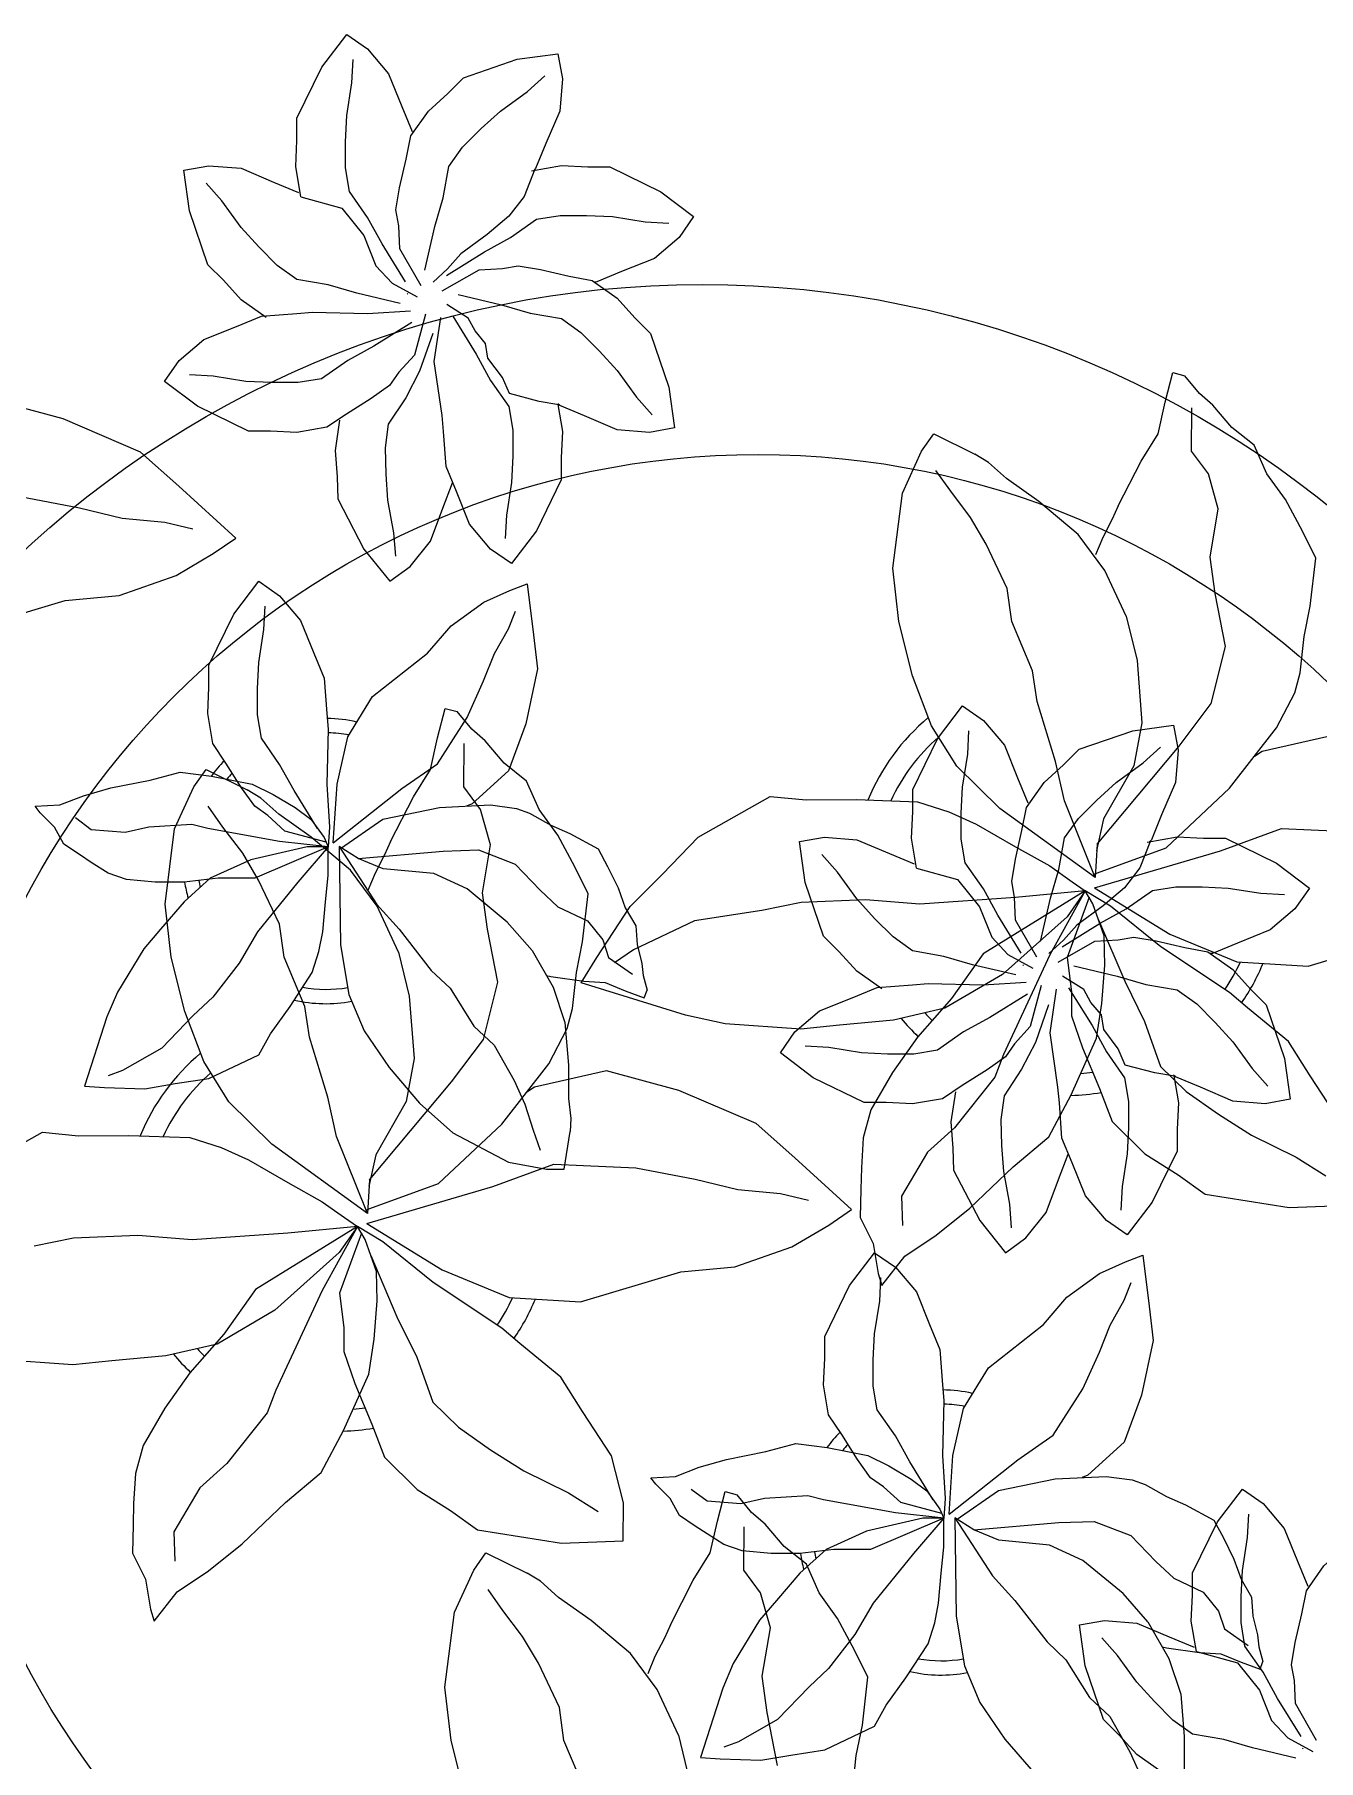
# Model space of a CAD drawing. Header units: millimetres. Extents: x 0 to 11.7, y 0 to 17.
# Drawn here: x 0.604 to 1.058, y 10.9 to 11.509 of the extents above; entities that cross this region are included whole.
import ezdxf

# ---------------------------------------------------------------- set-up
doc = ezdxf.new("R2010")
doc.units = ezdxf.units.MM
doc.layers.add('vegetacion', color=85, linetype='Continuous', lineweight=0)

msp = doc.modelspace()

# ---------------------------------------------------------------- linework, layer by layer
at = {"layer": 'vegetacion'}
for p, q in [((0.71472, 11.50933), (0.72208, 11.50424)), ((0.71654, 11.49225), (0.717, 11.50054)), ((0.72208, 11.50424), (0.72951, 11.49549)), ((0.72951, 11.49549), (0.73414, 11.48392)), ((0.71472, 11.48068), (0.71654, 11.49225)), ((0.73414, 11.48392), (0.73779, 11.47512)), ((0.73731, 11.47349), (0.74355, 11.48231)), ((0.78998, 11.48229), (0.78507, 11.47084)), ((0.69712, 11.47193), (0.69712, 11.47975)), ((0.71426, 11.47146), (0.71472, 11.48068)), ((0.75566, 11.46954), (0.76221, 11.47609)), ((0.69667, 11.46267), (0.69712, 11.47193)), ((0.71426, 11.4622), (0.71426, 11.47146)), ((0.66598, 11.463), (0.67742, 11.46207)), ((0.69849, 11.45202), (0.69667, 11.46267)), ((0.67054, 11.4506), (0.66501, 11.45679)), ((0.71563, 11.45387), (0.71426, 11.4622)), ((0.67744, 11.44113), (0.67054, 11.4506)), ((0.69849, 11.45202), (0.71294, 11.44799)), ((0.72208, 11.44466), (0.71563, 11.45387)), ((0.72717, 11.4354), (0.72208, 11.44466)), ((0.73548, 11.42202), (0.72717, 11.4354)), ((0.67741, 11.41563), (0.67118, 11.4225)), ((0.71826, 11.41792), (0.70811, 11.42087)), ((0.68623, 11.40939), (0.67741, 11.41563)), ((0.73359, 11.41433), (0.71826, 11.41792)), ((0.736, 11.41784), (0.73624, 11.41763)), ((0.6758, 11.40623), (0.68459, 11.40988)), ((0.7026, 11.41131), (0.722, 11.41079)), ((0.722, 11.41079), (0.73723, 11.41177)), ((0.71506, 11.39417), (0.70584, 11.38772)), ((1.00385, 11.37946), (1.00658, 11.38988)), ((1.00658, 11.38988), (1.01079, 11.3888)), ((0.66747, 11.38863), (0.65918, 11.38908)), ((0.67904, 11.3868), (0.66747, 11.38863)), ((1.01595, 11.3825), (1.01079, 11.3888)), ((0.61452, 11.37352), (0.58891, 11.38043)), ((0.67996, 11.36921), (0.66196, 11.37801)), ((1.00132, 11.36826), (1.00385, 11.37946)), ((1.01315, 11.36214), (1.01327, 11.37751)), ((1.02071, 11.37838), (1.01595, 11.3825)), ((1.02744, 11.37052), (1.02071, 11.37838)), ((0.64186, 11.3618), (0.61452, 11.37352)), ((0.71459, 11.3752), (0.7077, 11.37058)), ((0.91777, 11.36211), (0.92209, 11.36825)), ((0.92209, 11.36825), (0.93661, 11.36108)), ((0.99533, 11.35858), (1.00132, 11.36826)), ((1.03528, 11.36422), (1.02744, 11.37052)), ((0.65544, 11.34973), (0.64186, 11.3618)), ((0.91099, 11.34727), (0.91777, 11.36211)), ((0.9414, 11.3582), (0.93661, 11.36108)), ((1.01909, 11.35419), (1.01315, 11.36214)), ((1.03975, 11.35419), (1.03528, 11.36422)), ((0.92806, 11.34796), (0.92281, 11.35529)), ((0.94777, 11.35247), (0.9414, 11.3582)), ((0.98728, 11.34282), (0.99533, 11.35858)), ((1.02258, 11.34173), (1.01909, 11.35419)), ((1.0463, 11.34503), (1.03975, 11.35419)), ((0.67556, 11.33138), (0.65544, 11.34973)), ((0.74865, 11.34207), (0.75208, 11.35096)), ((0.75812, 11.33631), (0.75349, 11.34788)), ((0.77291, 11.35112), (0.77109, 11.33955)), ((0.79051, 11.35205), (0.78171, 11.33404)), ((0.90761, 11.32076), (0.91099, 11.34727)), ((0.93503, 11.33869), (0.92806, 11.34796)), ((0.95926, 11.34438), (0.94777, 11.35247)), ((0.59935, 11.34618), (0.62032, 11.34218)), ((0.62032, 11.34218), (0.63539, 11.3385)), ((0.71154, 11.34529), (0.7208, 11.32751)), ((0.72916, 11.34482), (0.73128, 11.33329)), ((0.74432, 11.33038), (0.74865, 11.34207)), ((0.97314, 11.33274), (0.95926, 11.34438)), ((0.98728, 11.34282), (0.98513, 11.33809)), ((1.0197, 11.32467), (1.02258, 11.34173)), ((1.05231, 11.33391), (1.0463, 11.34503)), ((0.63539, 11.3385), (0.65046, 11.3371)), ((0.65046, 11.3371), (0.66032, 11.3347)), ((0.76555, 11.32756), (0.75812, 11.33631)), ((0.77109, 11.33955), (0.77063, 11.33126)), ((0.94063, 11.32924), (0.93503, 11.33869)), ((0.98513, 11.33809), (0.98177, 11.33161)), ((0.66749, 11.32594), (0.67556, 11.33138)), ((0.73128, 11.33329), (0.73194, 11.32502)), ((0.73712, 11.32145), (0.74432, 11.33038)), ((0.78171, 11.33404), (0.77291, 11.32247)), ((0.94803, 11.31364), (0.94063, 11.32924)), ((0.98254, 11.31999), (0.97314, 11.33274)), ((0.98177, 11.33161), (0.97926, 11.32555)), ((1.05703, 11.32436), (1.05231, 11.33391)), ((0.65444, 11.31827), (0.66749, 11.32594)), ((0.77291, 11.32247), (0.76555, 11.32756)), ((1.02148, 11.31186), (1.0197, 11.32467)), ((1.05507, 11.30743), (1.05703, 11.32436)), ((0.63426, 11.3112), (0.65444, 11.31827)), ((0.90977, 11.30203), (0.90761, 11.32076)), ((0.99011, 11.30381), (0.98254, 11.31999)), ((0.61519, 11.30944), (0.63426, 11.3112)), ((0.67484, 11.30461), (0.68364, 11.31618)), ((0.94965, 11.30201), (0.94803, 11.31364)), ((1.02512, 11.29319), (1.02148, 11.31186)), ((0.57974, 11.29877), (0.61519, 11.30944)), ((1.0529, 11.29662), (1.05507, 11.30743)), ((0.91461, 11.28274), (0.90977, 11.30203)), ((0.95701, 11.28457), (0.94965, 11.30201)), ((0.99011, 11.30381), (0.99389, 11.28823)), ((1.0201, 11.27296), (1.02512, 11.29319)), ((1.05154, 11.28381), (1.0529, 11.29662)), ((0.99389, 11.28823), (0.99557, 11.2662)), ((0.92125, 11.26515), (0.91461, 11.28274)), ((0.95858, 11.2737), (0.95701, 11.28457)), ((1.0496, 11.27674), (1.05154, 11.28381)), ((0.96506, 11.25251), (0.95858, 11.2737)), ((1.0432, 11.26436), (1.0496, 11.27674)), ((0.74678, 11.26087), (0.7495, 11.27129)), ((0.7495, 11.27129), (0.75372, 11.27021)), ((0.75888, 11.26391), (0.75372, 11.27021)), ((0.92344, 11.26058), (0.93224, 11.27215)), ((0.93224, 11.27215), (0.93961, 11.26706)), ((1.00879, 11.25794), (1.0201, 11.27296)), ((0.76363, 11.25979), (0.75888, 11.26391)), ((0.93019, 11.25092), (0.92125, 11.26515)), ((0.93407, 11.25507), (0.93452, 11.26336)), ((0.93961, 11.26706), (0.94704, 11.25831)), ((0.99557, 11.2662), (0.99278, 11.25095)), ((1.02662, 11.24305), (1.0432, 11.26436)), ((1.0635, 11.26185), (1.03816, 11.25601)), ((0.74424, 11.24967), (0.74678, 11.26087)), ((0.75608, 11.24355), (0.7562, 11.25892)), ((0.77037, 11.25193), (0.76363, 11.25979)), ((0.91465, 11.24257), (0.92344, 11.26058)), ((0.94704, 11.25831), (0.95167, 11.24674)), ((0.97976, 11.22336), (1.00879, 11.25794)), ((1.03816, 11.25601), (1.03539, 11.25433)), ((0.66069, 11.24352), (0.66501, 11.24966)), ((0.66501, 11.24966), (0.67954, 11.2425)), ((0.67758, 11.24317), (0.67204, 11.25197)), ((0.73826, 11.23999), (0.74424, 11.24967)), ((0.7782, 11.24563), (0.77037, 11.25193)), ((0.94538, 11.23592), (0.93019, 11.25092)), ((0.93224, 11.2435), (0.93407, 11.25507)), ((0.96822, 11.23865), (0.96506, 11.25251)), ((0.99278, 11.25095), (0.98203, 11.23221)), ((0.65391, 11.22868), (0.66069, 11.24352)), ((0.66695, 11.24734), (0.68129, 11.24456)), ((0.70997, 11.22378), (0.71134, 11.24456)), ((0.76201, 11.2356), (0.75608, 11.24355)), ((0.78267, 11.2356), (0.7782, 11.24563)), ((0.93179, 11.23429), (0.93224, 11.2435)), ((0.95167, 11.24674), (0.95532, 11.23794)), ((0.68432, 11.23962), (0.67954, 11.2425)), ((0.69069, 11.23388), (0.68432, 11.23962)), ((0.70997, 11.22378), (0.73421, 11.24299)), ((0.73021, 11.22423), (0.73826, 11.23999)), ((0.83889, 11.22582), (0.86431, 11.2402)), ((0.86431, 11.2402), (0.877, 11.23892)), ((0.877, 11.23892), (0.89483, 11.23904)), ((0.89483, 11.23904), (0.91635, 11.23824)), ((0.91465, 11.23475), (0.91465, 11.24257)), ((0.91635, 11.23824), (0.9274, 11.23476)), ((0.97913, 11.21149), (0.96822, 11.23865)), ((1.0042, 11.22208), (1.02662, 11.24305)), ((0.67099, 11.22937), (0.66574, 11.2367)), ((0.70219, 11.22579), (0.69069, 11.23388)), ((0.76551, 11.22314), (0.76201, 11.2356)), ((0.78923, 11.22644), (0.78267, 11.2356)), ((0.91419, 11.22549), (0.91465, 11.23475)), ((0.9274, 11.23476), (0.9371, 11.23044)), ((0.93179, 11.22503), (0.93179, 11.23429)), ((0.97913, 11.21149), (0.94538, 11.23592)), ((0.98203, 11.23221), (0.97963, 11.22099)), ((0.65054, 11.20217), (0.65391, 11.22868)), ((0.691, 11.22424), (0.66558, 11.22887)), ((0.67796, 11.2201), (0.67099, 11.22937)), ((0.71606, 11.21415), (0.70219, 11.22579)), ((0.79524, 11.21533), (0.78923, 11.22644)), ((0.82627, 11.21271), (0.83889, 11.22582)), ((0.91602, 11.21484), (0.91419, 11.22549)), ((0.93316, 11.21669), (0.93179, 11.22503)), ((0.9371, 11.23044), (0.95095, 11.22237)), ((1.02336, 11.221), (1.04496, 11.22887)), ((1.04496, 11.22887), (1.05538, 11.22835)), ((1.05538, 11.22835), (1.07395, 11.22759)), ((0.68356, 11.21065), (0.67796, 11.2201)), ((0.70071, 11.22239), (0.68083, 11.21776)), ((0.70814, 11.22239), (0.6822, 11.21128)), ((0.76263, 11.20608), (0.76551, 11.22314)), ((0.9064, 11.21998), (0.9152, 11.21634)), ((0.95095, 11.22237), (0.96309, 11.21561)), ((0.97865, 11.21268), (1.0042, 11.22208)), ((0.97886, 11.20785), (1.02336, 11.221)), ((0.97976, 11.22336), (0.97913, 11.21149)), ((0.68083, 11.21776), (0.6665, 11.21128)), ((0.72546, 11.20141), (0.71606, 11.21415)), ((0.79995, 11.20577), (0.79524, 11.21533)), ((0.81488, 11.20124), (0.82627, 11.21271)), ((0.93961, 11.20748), (0.93316, 11.21669)), ((0.96309, 11.21561), (0.97104, 11.21001)), ((0.6822, 11.21128), (0.6693, 11.21128)), ((0.69095, 11.19505), (0.68356, 11.21065)), ((0.97558, 11.20681), (0.93956, 11.18459)), ((0.94469, 11.19822), (0.93961, 11.20748)), ((0.97558, 11.20681), (0.95102, 11.2045)), ((0.97558, 11.20681), (0.96305, 11.18419)), ((0.97558, 11.20681), (0.96917, 11.1977)), ((0.97104, 11.21001), (0.97558, 11.20681)), ((0.9845, 11.20138), (0.97558, 11.20681)), ((0.97832, 11.20226), (0.97558, 11.20681)), ((0.97886, 11.20785), (1.00554, 11.19158)), ((0.6527, 11.18344), (0.65054, 11.20217)), ((0.73304, 11.18522), (0.72546, 11.20141)), ((0.7644, 11.19327), (0.76263, 11.20608)), ((0.798, 11.18884), (0.79995, 11.20577)), ((0.80306, 11.18325), (0.81488, 11.20124)), ((0.87522, 11.20275), (0.86131, 11.19987)), ((0.89798, 11.2037), (0.87522, 11.20275)), ((0.91718, 11.20214), (0.89798, 11.2037)), ((0.95102, 11.2045), (0.91718, 11.20214)), ((0.97695, 11.20454), (0.96923, 11.18331)), ((0.98227, 11.19098), (0.97832, 11.20226)), ((1.00233, 11.18703), (0.9845, 11.20138)), ((0.69258, 11.18342), (0.69095, 11.19505)), ((0.8376, 11.19624), (0.81596, 11.18601)), ((0.86131, 11.19987), (0.8376, 11.19624)), ((0.9077, 11.19057), (0.90115, 11.19711)), ((0.953, 11.18484), (0.94469, 11.19822)), ((0.96917, 11.1977), (0.94632, 11.17732)), ((0.9803, 11.19662), (0.98953, 11.17488)), ((0.76805, 11.1746), (0.7644, 11.19327)), ((0.79583, 11.17803), (0.798, 11.18884)), ((0.98254, 11.18063), (0.98227, 11.19098)), ((1.00554, 11.19158), (1.02913, 11.18179)), ((1.05433, 11.18018), (1.08979, 11.19085)), ((0.65754, 11.16415), (0.6527, 11.18344)), ((0.69993, 11.16598), (0.69258, 11.18342)), ((0.73304, 11.18522), (0.73682, 11.16964)), ((0.79755, 11.17434), (0.80306, 11.18325)), ((0.81596, 11.18601), (0.8093, 11.18137)), ((0.93956, 11.18459), (0.92841, 11.16877)), ((0.96305, 11.18419), (0.94678, 11.14902)), ((0.96923, 11.18331), (0.97075, 11.17112)), ((1.02657, 11.17091), (1.00233, 11.18703)), ((0.67666, 11.18128), (0.66741, 11.16924)), ((0.79447, 11.16522), (0.79583, 11.17803)), ((0.94632, 11.17732), (0.92599, 11.16533)), ((0.95353, 11.18066), (0.95376, 11.18045)), ((0.98147, 11.16704), (0.98254, 11.18063)), ((1.02913, 11.18179), (1.05433, 11.18018)), ((0.76303, 11.15437), (0.76805, 11.1746)), ((0.8344, 11.16286), (0.79755, 11.17434)), ((0.90212, 11.1727), (0.91457, 11.17361)), ((0.97075, 11.17112), (0.97073, 11.16265)), ((0.98953, 11.17488), (0.9965, 11.16064)), ((1.03294, 11.16548), (1.02657, 11.17091)), ((0.66418, 11.14657), (0.65754, 11.16415)), ((0.7015, 11.15511), (0.69993, 11.16598)), ((0.73682, 11.16964), (0.7385, 11.14761)), ((0.79253, 11.15815), (0.79447, 11.16522)), ((0.92599, 11.16533), (0.90784, 11.16113)), ((0.92841, 11.16877), (0.9163, 11.15518)), ((0.97959, 11.15473), (0.98147, 11.16704)), ((1.04742, 11.1536), (1.03294, 11.16548)), ((0.78612, 11.14577), (0.79253, 11.15815)), ((0.8484, 11.15982), (0.8344, 11.16286)), ((0.87507, 11.15802), (0.8484, 11.15982)), ((0.88877, 11.15938), (0.87507, 11.15802)), ((0.90784, 11.16113), (0.88877, 11.15938)), ((0.97073, 11.16265), (0.97468, 11.15137)), ((0.9965, 11.16064), (1.00223, 11.14478)), ((0.70799, 11.13392), (0.7015, 11.15511)), ((0.75171, 11.13935), (0.76303, 11.15437)), ((0.9163, 11.15518), (0.90752, 11.14271)), ((0.97062, 11.13475), (0.97959, 11.15473)), ((1.05506, 11.14153), (1.04742, 11.1536)), ((0.67311, 11.13233), (0.66418, 11.14657)), ((0.66604, 11.14058), (0.68364, 11.14892)), ((0.7385, 11.14761), (0.73571, 11.13236)), ((0.76955, 11.12446), (0.78612, 11.14577)), ((0.91503, 11.14917), (0.90578, 11.14917)), ((0.94678, 11.14902), (0.9437, 11.14102)), ((0.97468, 11.15137), (0.98069, 11.13698)), ((0.80643, 11.14326), (0.78109, 11.13742)), ((0.83205, 11.13634), (0.80643, 11.14326)), ((0.90752, 11.14271), (0.89987, 11.12944)), ((0.9437, 11.14102), (0.9294, 11.12312)), ((1.00223, 11.14478), (1.01126, 11.1359)), ((1.06526, 11.12586), (1.05506, 11.14153)), ((0.71114, 11.12006), (0.70799, 11.13392)), ((0.72269, 11.10477), (0.75171, 11.13935)), ((0.78109, 11.13742), (0.77832, 11.13574)), ((0.85938, 11.12462), (0.83205, 11.13634)), ((0.96276, 11.11996), (0.97062, 11.13475)), ((0.98069, 11.13698), (0.98515, 11.12535)), ((1.01126, 11.1359), (1.02262, 11.12791)), ((0.6883, 11.11734), (0.67311, 11.13233)), ((0.73571, 11.13236), (0.72496, 11.11362)), ((0.89987, 11.12944), (0.89714, 11.11952)), ((0.91457, 11.13157), (0.90531, 11.13203)), ((1.02262, 11.12791), (1.03431, 11.12051)), ((0.58182, 11.10723), (0.60724, 11.12161)), ((0.60724, 11.12161), (0.61992, 11.12033)), ((0.74713, 11.10349), (0.76955, 11.12446)), ((0.87297, 11.11255), (0.85938, 11.12462)), ((0.9294, 11.12312), (0.91992, 11.11449)), ((0.98515, 11.12535), (0.99664, 11.11392)), ((0.61992, 11.12033), (0.63776, 11.12045)), ((0.63776, 11.12045), (0.65927, 11.11965)), ((0.65927, 11.11965), (0.67033, 11.11617)), ((0.67033, 11.11617), (0.68003, 11.11185)), ((0.72206, 11.0929), (0.6883, 11.11734)), ((0.72206, 11.0929), (0.71114, 11.12006)), ((0.89714, 11.11952), (0.89651, 11.10897)), ((0.95018, 11.10933), (0.96276, 11.11996)), ((1.03431, 11.12051), (1.05009, 11.11275)), ((0.68003, 11.11185), (0.69387, 11.10378)), ((0.72496, 11.11362), (0.72256, 11.1024)), ((0.76629, 11.10241), (0.78788, 11.11028)), ((0.78788, 11.11028), (0.7983, 11.10976)), ((0.7983, 11.10976), (0.81688, 11.109)), ((0.81688, 11.109), (0.83784, 11.105)), ((0.89308, 11.0942), (0.87297, 11.11255)), ((0.91992, 11.11449), (0.9107, 11.09898)), ((0.93478, 11.0947), (0.95018, 11.10933)), ((0.99664, 11.11392), (1.00839, 11.10648)), ((1.05009, 11.11275), (1.06064, 11.10616)), ((0.69387, 11.10378), (0.70602, 11.09702)), ((0.72158, 11.09409), (0.74713, 11.10349)), ((0.72269, 11.10477), (0.72206, 11.0929)), ((0.83784, 11.105), (0.85291, 11.10132)), ((0.89651, 11.10897), (0.89631, 11.10146)), ((1.00839, 11.10648), (1.01798, 11.09973)), ((0.70602, 11.09702), (0.71397, 11.09142)), ((0.72179, 11.08926), (0.76629, 11.10241)), ((0.85291, 11.10132), (0.86798, 11.09992)), ((0.86798, 11.09992), (0.87784, 11.09752)), ((0.89631, 11.10146), (0.89607, 11.09146)), ((0.9107, 11.09898), (0.91103, 11.08859)), ((1.01798, 11.09973), (1.04767, 11.09497)), ((0.71397, 11.09142), (0.71851, 11.08822)), ((0.88501, 11.08877), (0.89308, 11.0942)), ((0.89607, 11.09146), (0.90064, 11.08227)), ((0.92299, 11.08519), (0.93478, 11.0947)), ((1.04767, 11.09497), (1.06946, 11.09576)), ((0.6409, 11.08512), (0.61815, 11.08416)), ((0.6601, 11.08355), (0.6409, 11.08512)), ((0.69395, 11.08591), (0.6601, 11.08355)), ((0.71851, 11.08822), (0.68248, 11.066)), ((0.71851, 11.08822), (0.69395, 11.08591)), ((0.71851, 11.08822), (0.70598, 11.0656)), ((0.71851, 11.08822), (0.71209, 11.07911)), ((0.71988, 11.08595), (0.71215, 11.06472)), ((0.72742, 11.08279), (0.71851, 11.08822)), ((0.72125, 11.08367), (0.71851, 11.08822)), ((0.72179, 11.08926), (0.74847, 11.07299)), ((0.87197, 11.08109), (0.88501, 11.08877)), ((0.91187, 11.07783), (0.92299, 11.08519)), ((0.61815, 11.08416), (0.60423, 11.08128)), ((0.71209, 11.07911), (0.68925, 11.05873)), ((0.7252, 11.0724), (0.72125, 11.08367)), ((0.74526, 11.06844), (0.72742, 11.08279)), ((0.85178, 11.07402), (0.87197, 11.08109)), ((0.90064, 11.08227), (0.90244, 11.07168)), ((0.90116, 11.079), (0.90853, 11.07391)), ((0.72322, 11.07803), (0.73246, 11.05629)), ((0.74847, 11.07299), (0.77206, 11.0632)), ((0.83271, 11.07226), (0.85178, 11.07402)), ((0.9037, 11.06744), (0.91187, 11.07783)), ((0.72547, 11.06204), (0.7252, 11.0724)), ((0.7695, 11.05233), (0.74526, 11.06844)), ((0.79726, 11.0616), (0.83271, 11.07226)), ((0.90244, 11.07168), (0.9037, 11.06744)), ((0.68248, 11.066), (0.67134, 11.05018)), ((0.70598, 11.0656), (0.68971, 11.03043)), ((0.71215, 11.06472), (0.71368, 11.05253)), ((0.72439, 11.04845), (0.72547, 11.06204)), ((0.77206, 11.0632), (0.79726, 11.0616)), ((0.68925, 11.05873), (0.66892, 11.04674)), ((0.73246, 11.05629), (0.73942, 11.04206)), ((0.67134, 11.05018), (0.65922, 11.03659)), ((0.71368, 11.05253), (0.71366, 11.04406)), ((0.72252, 11.03614), (0.72439, 11.04845)), ((0.77586, 11.04689), (0.7695, 11.05233)), ((0.65076, 11.04254), (0.63169, 11.04079)), ((0.66892, 11.04674), (0.65076, 11.04254)), ((0.71366, 11.04406), (0.71761, 11.03278)), ((0.73942, 11.04206), (0.74515, 11.02619)), ((0.79035, 11.03502), (0.77586, 11.04689)), ((0.618, 11.03943), (0.59132, 11.04123)), ((0.63169, 11.04079), (0.618, 11.03943)), ((0.65922, 11.03659), (0.65044, 11.02412)), ((0.71355, 11.01616), (0.72252, 11.03614)), ((0.68971, 11.03043), (0.68663, 11.02244)), ((0.71761, 11.03278), (0.72361, 11.01839)), ((0.79799, 11.02294), (0.79035, 11.03502)), ((0.65044, 11.02412), (0.6428, 11.01085)), ((0.74515, 11.02619), (0.75419, 11.01731)), ((0.68663, 11.02244), (0.67232, 11.00453)), ((0.72361, 11.01839), (0.72808, 11.00676)), ((0.80819, 11.00727), (0.79799, 11.02294)), ((0.90853, 11.01433), (0.90207, 11.02354)), ((0.70568, 11.00137), (0.71355, 11.01616)), ((0.75419, 11.01731), (0.76555, 11.00932)), ((0.6428, 11.01085), (0.64007, 11.00094)), ((0.72808, 11.00676), (0.73956, 10.99533)), ((0.76555, 11.00932), (0.77724, 11.00192)), ((0.8125, 10.9906), (0.80819, 11.00727)), ((0.84889, 11.006), (0.86277, 11.00877)), ((0.64007, 11.00094), (0.63943, 10.99038)), ((0.67232, 11.00453), (0.66285, 10.9959)), ((0.6931, 10.99074), (0.70568, 11.00137)), ((0.77724, 11.00192), (0.79301, 10.99416)), ((0.90624, 11.00368), (0.91407, 10.99905)), ((0.66285, 10.9959), (0.65363, 10.98039)), ((0.73956, 10.99533), (0.75131, 10.98789)), ((0.79301, 10.99416), (0.80357, 10.98757)), ((0.84198, 10.99123), (0.83644, 10.99539)), ((0.84565, 10.98417), (0.84838, 10.99459)), ((0.84838, 10.99459), (0.85259, 10.9935)), ((0.85775, 10.9872), (0.85259, 10.9935)), ((0.91042, 10.99077), (0.90435, 10.99627)), ((1.02232, 10.98387), (1.03112, 10.99545)), ((1.03112, 10.99545), (1.03848, 10.99035)), ((0.63943, 10.99038), (0.63924, 10.98287)), ((0.67771, 10.97611), (0.6931, 10.99074)), ((0.75131, 10.98789), (0.76091, 10.98114)), ((0.81239, 10.97717), (0.8125, 10.9906)), ((0.85397, 10.9903), (0.84198, 10.99123)), ((0.86251, 10.98308), (0.85775, 10.9872)), ((0.90853, 10.98706), (0.88311, 10.99169)), ((0.92495, 10.98683), (0.91042, 10.99077)), ((1.03848, 10.99035), (1.04591, 10.9816)), ((0.63924, 10.98287), (0.639, 10.97288)), ((0.76091, 10.98114), (0.7906, 10.97638)), ((0.84312, 10.97297), (0.84565, 10.98417)), ((0.85495, 10.96684), (0.85507, 10.98221)), ((0.86924, 10.97522), (0.86251, 10.98308)), ((0.91824, 10.98521), (0.89836, 10.98058)), ((0.92567, 10.98521), (0.89973, 10.9741)), ((0.92567, 10.98521), (0.91498, 10.97271)), ((1.01352, 10.96586), (1.02232, 10.98387)), ((1.03294, 10.97836), (1.0334, 10.98665)), ((1.04591, 10.9816), (1.05054, 10.97003)), ((0.65363, 10.98039), (0.65395, 10.97)), ((0.66591, 10.9666), (0.67771, 10.97611)), ((0.7906, 10.97638), (0.81239, 10.97717)), ((0.85443, 10.97364), (0.84798, 10.97595)), ((0.87708, 10.96892), (0.86924, 10.97522)), ((1.03112, 10.96679), (1.03294, 10.97836)), ((0.639, 10.97288), (0.64356, 10.96368)), ((0.75957, 10.96681), (0.76389, 10.97295)), ((0.76389, 10.97295), (0.77841, 10.96579)), ((0.83713, 10.96328), (0.84312, 10.97297)), ((0.88155, 10.95889), (0.87708, 10.96892)), ((0.91498, 10.97271), (0.9007, 10.95516)), ((1.05054, 10.97003), (1.05419, 10.96123)), ((0.64356, 10.96368), (0.64536, 10.95309)), ((0.65479, 10.95924), (0.66591, 10.9666)), ((0.75279, 10.95198), (0.75957, 10.96681)), ((0.7832, 10.96291), (0.77841, 10.96579)), ((0.78957, 10.95718), (0.7832, 10.96291)), ((0.82908, 10.94753), (0.83713, 10.96328)), ((0.86089, 10.9589), (0.85495, 10.96684)), ((1.01352, 10.95804), (1.01352, 10.96586)), ((1.03066, 10.95758), (1.03112, 10.96679)), ((0.64663, 10.94885), (0.65479, 10.95924)), ((0.76986, 10.95266), (0.76462, 10.95999)), ((0.80106, 10.94908), (0.78957, 10.95718)), ((0.86438, 10.94644), (0.86089, 10.9589)), ((0.8881, 10.94973), (0.88155, 10.95889)), ((1.01306, 10.94878), (1.01352, 10.95804)), ((1.03066, 10.94832), (1.03066, 10.95758)), ((0.64536, 10.95309), (0.64663, 10.94885)), ((0.74941, 10.92547), (0.75279, 10.95198)), ((0.77684, 10.94339), (0.76986, 10.95266)), ((0.81494, 10.93745), (0.80106, 10.94908)), ((0.8615, 10.92937), (0.86438, 10.94644)), ((0.89412, 10.93862), (0.8881, 10.94973)), ((1.01489, 10.93813), (1.01306, 10.94878)), ((1.03203, 10.93999), (1.03066, 10.94832)), ((0.78243, 10.93394), (0.77684, 10.94339)), ((0.89883, 10.92907), (0.89412, 10.93862)), ((1.03848, 10.93077), (1.03203, 10.93999)), ((0.78983, 10.91835), (0.78243, 10.93394)), ((0.82434, 10.9247), (0.81494, 10.93745)), ((0.85124, 10.93391), (0.84752, 10.92512)), ((0.86328, 10.91657), (0.8615, 10.92937)), ((0.89687, 10.91213), (0.89883, 10.92907)), ((0.90533, 10.91915), (0.91224, 10.92882)), ((1.04357, 10.92151), (1.03848, 10.93077)), ((0.75157, 10.90673), (0.74941, 10.92547)), ((0.83191, 10.90851), (0.82434, 10.9247)), ((0.84752, 10.92512), (0.83964, 10.90063)), ((0.93838, 10.92016), (0.94717, 10.9072)), ((1.00932, 10.92309), (1.0106, 10.90806)), ((1.05188, 10.90813), (1.04357, 10.92151)), ((0.79145, 10.90671), (0.78983, 10.91835)), ((0.86694, 10.91405), (0.85306, 10.90618)), ((0.86692, 10.8979), (0.86328, 10.91657)), ((0.90116, 10.91174), (0.90533, 10.91915)), ((0.98758, 10.90861), (0.98205, 10.91415)), ((0.98426, 10.91515), (0.99134, 10.90263)), ((1.05735, 10.90666), (1.04986, 10.91972)), ((0.83191, 10.90851), (0.83569, 10.89294)), ((0.88356, 10.90341), (0.90116, 10.91174)), ((0.8947, 10.90132), (0.89687, 10.91213)), ((1.01344, 10.90893), (1.00657, 10.91386)), ((1.04143, 10.91372), (1.04717, 10.9076)), ((0.75641, 10.88745), (0.75157, 10.90673)), ((0.79881, 10.88927), (0.79145, 10.90671)), ((0.85306, 10.90618), (0.84798, 10.90433)), ((1.04717, 10.9076), (1.05599, 10.9028)), ((1.0524, 10.90395), (1.05264, 10.90375)), ((0.83964, 10.90063), (0.84661, 10.90021)), ((0.84661, 10.90021), (0.86095, 10.89975)), ((0.89334, 10.88852), (0.8947, 10.90132))]:
    msp.add_line(p, q, dxfattribs=at)
for points in [[(0.69712, 11.47975), (0.70592, 11.49776), (0.71472, 11.50933)], [(0.74355, 11.48231), (0.75042, 11.48853), (0.75595, 11.49407), (0.7749, 11.50058), (0.78931, 11.50254), (0.79092, 11.49373), (0.78998, 11.48229)], [(0.76221, 11.47609), (0.76905, 11.48228), (0.77852, 11.48917), (0.7847, 11.49471)], [(0.74095, 11.42054), (0.73346, 11.4336), (0.73307, 11.44178), (0.73209, 11.44735), (0.7334, 11.4552), (0.7357, 11.46534), (0.73731, 11.47349)], [(0.74225, 11.42612), (0.74583, 11.44146), (0.74879, 11.4516), (0.75074, 11.46268), (0.75566, 11.46954)], [(0.78507, 11.47084), (0.78143, 11.46203), (0.78087, 11.46138)], [(0.67118, 11.4225), (0.66565, 11.42803), (0.65914, 11.44699), (0.65717, 11.46139), (0.66598, 11.463)], [(0.77994, 11.46122), (0.79058, 11.46305), (0.79984, 11.46259), (0.80767, 11.46259), (0.82568, 11.45379), (0.83725, 11.445), (0.83216, 11.43763), (0.82341, 11.4302), (0.81183, 11.42557), (0.80304, 11.42192), (0.80218, 11.42186)], [(0.67742, 11.46207), (0.68888, 11.45715), (0.69768, 11.45352)], [(0.78115, 11.46171), (0.77741, 11.4521), (0.77193, 11.44511), (0.76436, 11.43867), (0.75507, 11.43186), (0.75036, 11.42656), (0.74523, 11.42185)], [(0.71294, 11.44799), (0.72073, 11.43838), (0.72503, 11.4276), (0.73077, 11.42149), (0.73959, 11.41668)], [(0.74994, 11.42424), (0.76332, 11.43255), (0.77257, 11.43763), (0.78179, 11.44408), (0.79012, 11.44545), (0.79938, 11.44545), (0.80859, 11.445), (0.82017, 11.44317), (0.82845, 11.44271)], [(0.70811, 11.42087), (0.69704, 11.42282), (0.69018, 11.42775), (0.68363, 11.43429), (0.67744, 11.44113)], [(0.74846, 11.41876), (0.76152, 11.42626), (0.7697, 11.42665), (0.77526, 11.42763), (0.78312, 11.42632), (0.79326, 11.42401), (0.80141, 11.42241), (0.81023, 11.41617), (0.81645, 11.4093), (0.82198, 11.40377), (0.82849, 11.38481), (0.83046, 11.37041), (0.82165, 11.3688), (0.81021, 11.36973), (0.79875, 11.37464), (0.78995, 11.37828), (0.7893, 11.37885)], [(0.78963, 11.37856), (0.78263, 11.3797), (0.77218, 11.38247), (0.76972, 11.38814), (0.76459, 11.39499), (0.76377, 11.40023), (0.76009, 11.4046), (0.75763, 11.40911), (0.75004, 11.41392)], [(0.75404, 11.41747), (0.76938, 11.41388), (0.77952, 11.41093), (0.79059, 11.40898), (0.79745, 11.40405), (0.804, 11.39751), (0.81019, 11.39067), (0.81709, 11.38119), (0.82262, 11.37501)], [(0.68459, 11.40988), (0.69705, 11.41079), (0.7026, 11.41131)], [(0.74256, 11.41059), (0.73862, 11.39606), (0.73311, 11.39), (0.72987, 11.38537), (0.72339, 11.38074), (0.71459, 11.3752)], [(0.75349, 11.34788), (0.74984, 11.35668), (0.74893, 11.36913), (0.74841, 11.37469), (0.74565, 11.39379), (0.74795, 11.40932)], [(0.75215, 11.40978), (0.76046, 11.3964), (0.76555, 11.38714), (0.772, 11.37793), (0.77337, 11.36959), (0.77337, 11.36034), (0.77291, 11.35112)], [(0.66196, 11.37801), (0.65038, 11.3868), (0.65547, 11.39417), (0.66422, 11.4016), (0.6758, 11.40623)], [(0.7377, 11.40756), (0.72432, 11.39925), (0.71506, 11.39417)], [(0.74513, 11.40369), (0.74044, 11.3904), (0.7356, 11.38101), (0.72938, 11.37163), (0.72823, 11.36327), (0.72846, 11.35401), (0.72916, 11.34482)], [(0.70584, 11.38772), (0.69751, 11.38635), (0.68825, 11.38635), (0.67904, 11.3868)], [(0.78934, 11.37861), (0.79096, 11.36913), (0.79051, 11.35987), (0.79051, 11.35205)], [(0.7122, 11.37305), (0.71065, 11.36236), (0.71134, 11.35311), (0.71154, 11.34529)], [(0.7077, 11.37058), (0.69705, 11.36875), (0.68779, 11.36921), (0.67996, 11.36921)], [(0.7208, 11.32751), (0.72989, 11.31617), (0.73712, 11.32145)], [(0.68364, 11.31618), (0.691, 11.31109), (0.69843, 11.30234), (0.70306, 11.29077), (0.70671, 11.28197), (0.70762, 11.26952), (0.70814, 11.26396), (0.70762, 11.24456), (0.7086, 11.22933), (0.70814, 11.22239), (0.691, 11.22424)], [(0.71134, 11.24456), (0.71505, 11.26118), (0.72385, 11.27553), (0.74327, 11.29077), (0.75155, 11.30049), (0.76315, 11.30878), (0.77234, 11.31294), (0.7784, 11.31526), (0.78068, 11.29725), (0.78205, 11.28521), (0.77794, 11.26581), (0.77188, 11.24919), (0.75898, 11.23762), (0.757, 11.23676)], [(0.67204, 11.25197), (0.66741, 11.25887), (0.66558, 11.26952), (0.66604, 11.27878), (0.66604, 11.2866), (0.67484, 11.30461)], [(0.7044, 11.22887), (0.69609, 11.24225), (0.691, 11.25151), (0.68455, 11.26072), (0.68318, 11.26905), (0.68318, 11.27831), (0.68364, 11.28753), (0.68546, 11.2991), (0.68592, 11.30739)], [(0.73421, 11.24299), (0.74679, 11.25174), (0.75051, 11.25762), (0.75722, 11.26804), (0.76308, 11.281), (0.76687, 11.29063), (0.77188, 11.29938), (0.77436, 11.30567)], [(0.95848, 11.18336), (0.95098, 11.19642), (0.95059, 11.20461), (0.94961, 11.21017), (0.95092, 11.21802), (0.95323, 11.22816), (0.95483, 11.23631), (0.96107, 11.24513), (0.96794, 11.25136), (0.97347, 11.25689), (0.99243, 11.2634), (1.00683, 11.26536), (1.00844, 11.25655), (1.00751, 11.24511), (1.00259, 11.23366), (0.99896, 11.22486), (0.99839, 11.22421)], [(0.95977, 11.18894), (0.96336, 11.20428), (0.96631, 11.21442), (0.96826, 11.2255), (0.97319, 11.23236), (0.97973, 11.23891), (0.98657, 11.2451), (0.99604, 11.25199), (1.00223, 11.25753)], [(0.6693, 11.21128), (0.65724, 11.20989), (0.64707, 11.20989), (0.63691, 11.21081), (0.63045, 11.21313), (0.62446, 11.21683), (0.62029, 11.21961), (0.61475, 11.22331), (0.61149, 11.22933), (0.60641, 11.23438), (0.60458, 11.23669), (0.61338, 11.23716), (0.62166, 11.2404), (0.63137, 11.24317), (0.64525, 11.24595), (0.65587, 11.24873), (0.66695, 11.24734)], [(0.70743, 11.22401), (0.69289, 11.22794), (0.68683, 11.23345), (0.6822, 11.23669), (0.67758, 11.24317)], [(0.68129, 11.24456), (0.68872, 11.24086), (0.69654, 11.23623), (0.70208, 11.23211), (0.70671, 11.22563), (0.70814, 11.22239)], [(0.71252, 11.22181), (0.72745, 11.23213), (0.74748, 11.2363), (0.76546, 11.23716), (0.77467, 11.2359), (0.77927, 11.23424), (0.78677, 11.23007), (0.7935, 11.2271), (0.80348, 11.22167), (0.80688, 11.21543), (0.81063, 11.20789), (0.81311, 11.2008), (0.81686, 11.19452), (0.81728, 11.18783), (0.81898, 11.18114), (0.81941, 11.17697), (0.82086, 11.17174)], [(0.66558, 11.22887), (0.66004, 11.23026), (0.64479, 11.22933), (0.63645, 11.22748), (0.62446, 11.22841), (0.61892, 11.23257)], [(0.90375, 11.17221), (0.89493, 11.17845), (0.88871, 11.18532), (0.88317, 11.19085), (0.87666, 11.20981), (0.8747, 11.22421), (0.88351, 11.22582), (0.89495, 11.22489), (0.9064, 11.21998)], [(0.99746, 11.22405), (1.00811, 11.22587), (1.01737, 11.22541), (1.02519, 11.22541), (1.0432, 11.21662), (1.05477, 11.20782), (1.04968, 11.20045), (1.04093, 11.19302), (1.02936, 11.1884), (1.02056, 11.18475), (1.0197, 11.18468)], [(0.70814, 11.22239), (0.69745, 11.20989), (0.68318, 11.19234), (0.67666, 11.18128)], [(0.68364, 11.14892), (0.68781, 11.15632), (0.69472, 11.166), (0.70254, 11.17804), (0.70488, 11.1854), (0.70625, 11.19234), (0.70717, 11.20299), (0.70814, 11.2122), (0.70814, 11.21868), (0.70814, 11.22239), (0.70071, 11.22239)], [(0.71205, 11.22253), (0.71251, 11.18781), (0.71544, 11.17026), (0.72085, 11.15734), (0.72965, 11.14438), (0.74047, 11.13183), (0.7522, 11.12137), (0.77188, 11.11095), (0.78524, 11.10845), (0.7915, 11.10845), (0.79359, 11.12179)], [(0.78023, 11.18572), (0.77143, 11.19577), (0.75722, 11.20748), (0.74549, 11.2129), (0.72756, 11.21456), (0.71877, 11.21831), (0.71205, 11.22253)], [(0.71205, 11.22253), (0.72532, 11.20206), (0.73325, 11.19326), (0.74458, 11.17868), (0.75123, 11.17239), (0.75959, 11.15902), (0.76674, 11.15233), (0.77382, 11.13981), (0.77757, 11.13146), (0.78054, 11.12226), (0.78302, 11.11517)], [(0.71877, 11.21831), (0.74876, 11.22087), (0.76129, 11.22127), (0.77424, 11.21624), (0.78302, 11.20709), (0.78932, 11.2012), (0.79973, 11.19623), (0.80518, 11.18954), (0.80723, 11.18325), (0.81565, 11.17742)], [(0.73021, 11.22423), (0.72806, 11.2195), (0.7247, 11.21302), (0.72218, 11.20696)], [(0.90115, 11.19711), (0.89496, 11.20395), (0.88807, 11.21343), (0.88253, 11.21961)], [(0.99867, 11.22453), (0.99493, 11.21493), (0.98945, 11.20794), (0.98189, 11.20149), (0.97259, 11.19469), (0.96788, 11.18938), (0.96275, 11.18467)], [(0.91602, 11.21484), (0.93046, 11.21081), (0.93825, 11.2012), (0.94256, 11.19042), (0.9483, 11.18431), (0.95711, 11.1795)], [(0.6665, 11.21128), (0.65724, 11.20299), (0.64896, 11.19327), (0.64297, 11.18632), (0.63371, 11.17109), (0.63, 11.1623), (0.62211, 11.13781), (0.62909, 11.13739), (0.64342, 11.13693), (0.65405, 11.13873), (0.66604, 11.14058)], [(0.96746, 11.18706), (0.98084, 11.19537), (0.9901, 11.20045), (0.99931, 11.2069), (1.00764, 11.20827), (1.0169, 11.20827), (1.02612, 11.20782), (1.03769, 11.20599), (1.04598, 11.20554)], [(0.95112, 11.17715), (0.93578, 11.18074), (0.92564, 11.18369), (0.91456, 11.18564), (0.9077, 11.19057)], [(0.96598, 11.18158), (0.97904, 11.18908), (0.98722, 11.18947), (0.99279, 11.19045), (1.00064, 11.18914), (1.01078, 11.18684), (1.01893, 11.18523), (1.02775, 11.17899), (1.03397, 11.17212), (1.03951, 11.16659), (1.04602, 11.14763), (1.04798, 11.13323), (1.03917, 11.13162), (1.02773, 11.13255), (1.01628, 11.13747), (1.00747, 11.14111), (1.00682, 11.14167)], [(0.78023, 11.18572), (0.78762, 11.17279), (0.7918, 11.16027), (0.79307, 11.14524), (0.79307, 11.13352), (0.79392, 11.12643), (0.79359, 11.12179)], [(0.78527, 11.17691), (0.78677, 11.17656), (0.79845, 11.17491), (0.80603, 11.17445), (0.81311, 11.17154), (0.81983, 11.16902), (0.82086, 11.17174)], [(1.00715, 11.14139), (1.00016, 11.14252), (0.9897, 11.14529), (0.98724, 11.15097), (0.98212, 11.15781), (0.9813, 11.16305), (0.97761, 11.16742), (0.97515, 11.17193), (0.96757, 11.17674)], [(0.97156, 11.18029), (0.9869, 11.1767), (0.99704, 11.17375), (1.00812, 11.1718), (1.01498, 11.16688), (1.02153, 11.16033), (1.02772, 11.15349), (1.03461, 11.14402), (1.04015, 11.13783)], [(0.90531, 11.13203), (0.89749, 11.13203), (0.87948, 11.14083), (0.86791, 11.14963), (0.873, 11.15699), (0.88175, 11.16442), (0.89332, 11.16905), (0.90212, 11.1727)], [(0.91457, 11.17361), (0.92013, 11.17413), (0.93952, 11.17361), (0.95476, 11.17459)], [(0.96008, 11.17341), (0.95614, 11.15888), (0.95064, 11.15282), (0.9474, 11.14819), (0.94091, 11.14356), (0.93212, 11.13802), (0.92522, 11.1334), (0.91457, 11.13157)], [(0.95522, 11.17038), (0.94184, 11.16207), (0.93258, 11.15699), (0.92337, 11.15054), (0.91503, 11.14917)], [(1.00686, 11.14143), (1.00849, 11.13195), (1.00803, 11.12269), (1.00803, 11.11487), (0.99923, 11.09686), (0.99044, 11.08529), (0.98307, 11.09038), (0.97564, 11.09913), (0.97101, 11.1107), (0.96736, 11.1195), (0.96645, 11.13195), (0.96593, 11.13751), (0.96317, 11.15662), (0.96547, 11.17214)], [(0.96968, 11.1726), (0.97799, 11.15922), (0.98307, 11.14996), (0.98952, 11.14075), (0.99089, 11.13242), (0.99089, 11.12316), (0.99044, 11.11394), (0.98861, 11.10237), (0.98815, 11.09408)], [(0.66741, 11.16924), (0.6605, 11.16276), (0.64942, 11.15123), (0.63554, 11.14336), (0.63045, 11.14151)], [(0.96265, 11.16651), (0.95797, 11.15322), (0.95312, 11.14383), (0.94691, 11.13446), (0.94575, 11.12609), (0.94599, 11.11684), (0.94668, 11.10764), (0.9488, 11.09611), (0.94947, 11.08784)], [(0.90578, 11.14917), (0.89656, 11.14963), (0.88499, 11.15145), (0.8767, 11.15191)], [(0.92972, 11.13587), (0.92817, 11.12518), (0.92886, 11.11593), (0.92906, 11.10811), (0.93832, 11.09033), (0.94741, 11.07899), (0.95464, 11.08427), (0.96185, 11.09321), (0.96618, 11.10489), (0.9696, 11.11378)], [(0.90435, 10.99627), (0.89973, 10.99951), (0.8951, 11.006), (0.88956, 11.01479), (0.88493, 11.02169), (0.88311, 11.03234), (0.88356, 11.0416), (0.88356, 11.04942), (0.89236, 11.06743), (0.90116, 11.079)], [(0.90853, 11.07391), (0.91596, 11.06516), (0.92058, 11.05359), (0.92423, 11.04479), (0.92514, 11.03234), (0.92567, 11.02678), (0.92514, 11.00739), (0.92612, 10.99215), (0.92567, 10.98521), (0.90853, 10.98706)], [(0.92749, 10.9866), (0.92886, 11.00739), (0.93257, 11.02401), (0.94137, 11.03836), (0.9608, 11.05359), (0.96907, 11.06331), (0.98067, 11.0716), (0.98986, 11.07576), (0.99592, 11.07808), (0.99821, 11.06007), (0.99957, 11.04803), (0.99547, 11.02863), (0.98941, 11.01201), (0.9765, 11.00044), (0.97452, 10.99958)], [(0.90207, 11.02354), (0.9007, 11.03188), (0.9007, 11.04113), (0.90116, 11.05035), (0.90299, 11.06192), (0.90344, 11.07021)], [(0.92749, 10.9866), (0.95174, 11.00581), (0.96431, 11.01456), (0.96803, 11.02044), (0.97474, 11.03086), (0.98061, 11.04382), (0.98439, 11.05345), (0.98941, 11.0622), (0.99188, 11.0685)], [(0.86277, 11.00877), (0.8734, 11.01155), (0.88448, 11.01016), (0.89881, 11.00739), (0.90624, 11.00368)], [(0.92192, 10.99169), (0.91361, 11.00507), (0.90853, 11.01433)], [(0.84798, 10.97595), (0.84198, 10.97965), (0.83781, 10.98243), (0.83227, 10.98614), (0.82901, 10.99215), (0.82393, 10.9972), (0.8221, 10.99951), (0.8309, 10.99998), (0.83918, 11.00322), (0.84889, 11.006)], [(0.93004, 10.98463), (0.94497, 10.99495), (0.96501, 10.99912), (0.98299, 10.99998), (0.99219, 10.99872), (0.99679, 10.99706), (1.00429, 10.99289), (1.01102, 10.98992), (1.021, 10.98449), (1.0244, 10.97826), (1.02815, 10.97071), (1.03063, 10.96362), (1.03438, 10.95734), (1.03481, 10.95065), (1.0365, 10.94396), (1.03693, 10.93979), (1.03838, 10.93456)], [(0.91407, 10.99905), (0.91961, 10.99493), (0.92423, 10.98845), (0.92567, 10.98521)], [(0.88311, 10.99169), (0.87757, 10.99308), (0.86232, 10.99215), (0.85397, 10.9903)], [(1.04986, 10.91972), (1.04947, 10.9279), (1.04849, 10.93346), (1.0498, 10.94132), (1.0521, 10.95145), (1.05371, 10.9596), (1.05994, 10.96842), (1.06681, 10.97465), (1.07235, 10.98018), (1.0913, 10.98669), (1.10571, 10.98865), (1.10731, 10.97985), (1.10638, 10.96841), (1.10147, 10.95695), (1.09783, 10.94815), (1.09727, 10.9475)], [(0.91224, 10.92882), (0.92006, 10.94086), (0.92241, 10.94822), (0.92378, 10.95516), (0.92469, 10.96581), (0.92567, 10.97502), (0.92567, 10.98151), (0.92567, 10.98521), (0.91824, 10.98521)], [(0.92958, 10.98535), (0.93003, 10.95063), (0.93297, 10.93308), (0.93838, 10.92016)], [(0.99775, 10.94854), (0.98895, 10.95859), (0.97474, 10.9703), (0.96301, 10.97572), (0.94509, 10.97739), (0.93629, 10.98114), (0.92958, 10.98535)], [(0.92958, 10.98535), (0.94285, 10.96488), (0.95078, 10.95608), (0.9621, 10.9415), (0.96876, 10.93521), (0.97711, 10.92184), (0.98426, 10.91515)], [(0.93629, 10.98114), (0.96628, 10.98369), (0.97881, 10.98409), (0.99176, 10.97906), (1.00054, 10.96991), (1.00684, 10.96403), (1.01725, 10.95905), (1.0227, 10.95236), (1.02475, 10.94607), (1.03318, 10.94024)], [(0.89836, 10.98058), (0.88402, 10.9741), (0.87477, 10.96581), (0.86649, 10.95609), (0.86049, 10.94915), (0.85124, 10.93391)], [(0.89973, 10.9741), (0.88682, 10.9741), (0.87477, 10.97271), (0.8646, 10.97271), (0.85443, 10.97364)], [(0.9007, 10.95516), (0.89419, 10.9441), (0.88493, 10.93206), (0.87802, 10.92558), (0.86694, 10.91405)], [(0.82908, 10.94753), (0.82693, 10.9428), (0.82357, 10.93631), (0.82106, 10.93025)], [(0.98205, 10.91415), (0.97553, 10.9331), (0.97357, 10.94751), (0.98238, 10.94911), (0.99382, 10.94818), (1.00528, 10.94327), (1.01408, 10.93963)], [(0.99775, 10.94854), (1.00514, 10.93562), (1.00932, 10.92309)], [(1.00657, 10.91386), (1.00003, 10.92041), (0.99384, 10.92724), (0.98694, 10.93672), (0.98141, 10.9429)], [(1.00279, 10.93973), (1.00429, 10.93939), (1.01598, 10.93773), (1.02355, 10.93727), (1.03063, 10.93436), (1.03735, 10.93184), (1.03838, 10.93456)], [(1.01489, 10.93813), (1.02934, 10.9341), (1.03713, 10.92449), (1.04143, 10.91372)], [(1.00262, 10.89551), (0.9938, 10.90174), (0.98758, 10.90861)], [(1.0106, 10.90806), (1.0106, 10.89634), (1.01144, 10.88925), (1.01111, 10.88461)], [(1.04999, 10.90045), (1.03465, 10.90403), (1.02451, 10.90698), (1.01344, 10.90893)], [(0.86095, 10.89975), (0.87157, 10.90155), (0.88356, 10.90341)], [(0.94717, 10.9072), (0.95799, 10.89466), (0.96972, 10.88419), (0.98941, 10.87378), (1.00277, 10.87128), (1.00902, 10.87128), (1.01111, 10.88461)], [(0.99134, 10.90263), (0.99509, 10.89428), (0.99807, 10.88508), (1.00054, 10.87799)]]:
    msp.add_lwpolyline(points, dxfattribs=at)
for centre, radius in [((0.84024, 11.06904), 0.35201), ((0.86001, 11.06904), 0.29194)]:
    msp.add_circle(centre, radius, dxfattribs=at)
for centre, radius, start, end in [((0.70726, 11.21733), 0.05036, 77.34098, 89.38932), ((0.96862, 11.21009), 0.07554, 129.90231, 157.58793), ((0.70726, 11.21733), 0.04532, 79.5295, 88.92338), ((0.96862, 11.21009), 0.06799, 131.29477, 155.21696), ((0.70726, 11.21733), 0.05036, 135.25253, 143.40364), ((0.70726, 11.21733), 0.04532, 136.6957, 140.29489), ((0.70726, 11.21733), 0.05036, 188.47469, 195.07853), ((0.70726, 11.21733), 0.04532, 188.68632, 191.81936), ((0.96862, 11.21009), 0.06799, 325.92885, 335.32272), ((0.96862, 11.21009), 0.07554, 325.46291, 337.51124), ((0.70726, 11.21733), 0.04532, 259.63526, 279.88571), ((0.70726, 11.21733), 0.05036, 257.26429, 280.53462), ((0.96862, 11.21009), 0.07554, 219.7737, 226.37753), ((0.96862, 11.21009), 0.06799, 223.03287, 226.1659), ((0.71155, 11.0915), 0.07554, 129.90231, 157.58793), ((0.71155, 11.0915), 0.06799, 131.29477, 155.21696), ((0.96862, 11.21009), 0.06799, 274.55733, 278.15652), ((0.96862, 11.21009), 0.07554, 271.44858, 279.59969), ((0.71155, 11.0915), 0.06799, 325.92885, 335.32272), ((0.71155, 11.0915), 0.07554, 325.46291, 337.51124), ((0.71155, 11.0915), 0.07554, 219.7737, 226.37753), ((0.71155, 11.0915), 0.06799, 223.03287, 226.1659), ((0.92478, 10.98016), 0.05036, 77.34098, 89.38932), ((0.71155, 11.0915), 0.06799, 274.55733, 278.15652), ((0.92478, 10.98016), 0.04532, 79.5295, 88.92338), ((0.71155, 11.0915), 0.07554, 271.44858, 279.59969), ((0.92478, 10.98016), 0.05036, 135.25253, 143.40364), ((0.92478, 10.98016), 0.04532, 136.6957, 140.29489), ((0.92478, 10.98016), 0.05036, 188.47469, 195.07853), ((0.92478, 10.98016), 0.04532, 188.68632, 191.81936), ((0.92478, 10.98016), 0.04532, 259.63526, 279.88571), ((0.92478, 10.98016), 0.05036, 257.26429, 280.53462)]:
    msp.add_arc(centre, radius, start, end, dxfattribs=at)

doc.saveas('drawing.dxf')
